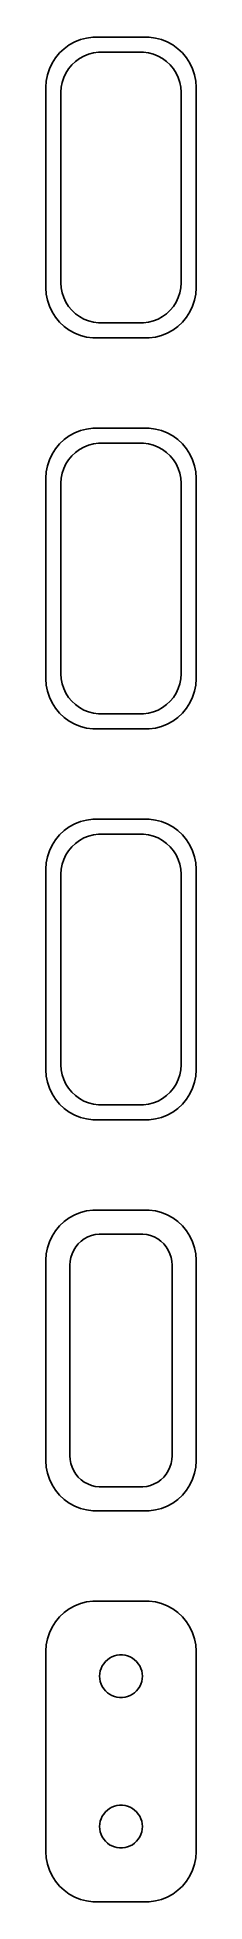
# Model space of a CAD drawing. Header units: metres. Extents: x -8 to 8, y 180 to 366.
import ezdxf

# ---------------------------------------------------------------- set-up
doc = ezdxf.new("R2010")
doc.units = ezdxf.units.M

msp = doc.modelspace()

# ---------------------------------------------------------------- linework, layer by layer
for p, q in [((-5.68712, 364.853), (-6.14484, 364.423)), ((-5.17912, 365.222), (-5.68712, 364.853)), ((-4.62889, 365.524), (-5.17912, 365.222)), ((-4.04507, 365.755), (-4.62889, 365.524)), ((-3.4369, 365.911), (-4.04507, 365.755)), ((-2.81395, 365.99), (-3.4369, 365.911)), ((2.81395, 365.99), (-2.81395, 365.99)), ((3.4369, 365.911), (2.81395, 365.99)), ((4.04507, 365.755), (3.4369, 365.911)), ((4.62889, 365.524), (4.04507, 365.755)), ((5.17912, 365.222), (4.62889, 365.524)), ((5.68712, 364.853), (5.17912, 365.222)), ((6.14484, 364.423), (5.68712, 364.853)), ((-7.14888, 362.841), (-7.34291, 362.243)), ((-6.88153, 363.409), (-7.14888, 362.841)), ((-6.54507, 363.939), (-6.88153, 363.409)), ((-6.14484, 364.423), (-6.54507, 363.939)), ((-5.50522, 362.427), (-5.23605, 362.851)), ((-5.23605, 362.851), (-4.91586, 363.238)), ((-4.91586, 363.238), (-4.54968, 363.582)), ((-4.54968, 363.582), (-4.1433, 363.877)), ((-4.1433, 363.877), (-3.70311, 364.119)), ((-3.70311, 364.119), (-3.23605, 364.304)), ((-3.23605, 364.304), (-2.74951, 364.429)), ((-2.74951, 364.429), (-2.25116, 364.492)), ((-2.25116, 364.492), (2.25116, 364.492)), ((2.25116, 364.492), (2.74951, 364.429)), ((2.74951, 364.429), (3.23605, 364.304)), ((3.23605, 364.304), (3.70311, 364.119)), ((3.70311, 364.119), (4.1433, 363.877)), ((4.1433, 363.877), (4.54968, 363.582)), ((4.54968, 363.582), (4.91586, 363.238)), ((4.91586, 363.238), (5.23605, 362.851)), ((5.23605, 362.851), (5.50522, 362.427)), ((6.54507, 363.939), (6.14484, 364.423)), ((6.88153, 363.409), (6.54507, 363.939)), ((7.14888, 362.841), (6.88153, 363.409)), ((7.34291, 362.243), (7.14888, 362.841)), ((-7.46057, 361.627), (-7.5, 361)), ((-7.5, 361), (-7.5, 341)), ((-7.34291, 362.243), (-7.46057, 361.627)), ((-6, 360.5), (-5.96844, 361.001)), ((-5.96844, 361.001), (-5.87433, 361.495)), ((-5.87433, 361.495), (-5.7191, 361.972)), ((-5.7191, 361.972), (-5.50522, 362.427)), ((5.50522, 362.427), (5.7191, 361.972)), ((5.7191, 361.972), (5.87433, 361.495)), ((5.87433, 361.495), (5.96844, 361.001)), ((5.96844, 361.001), (6, 360.5)), ((7.46057, 361.627), (7.34291, 362.243)), ((7.5, 361), (7.46057, 361.627)), ((7.5, 341), (7.5, 361)), ((-6, 341.5), (-6, 360.5)), ((6, 360.5), (6, 341.5)), ((-7.5, 341), (-7.46057, 340.373)), ((-7.46057, 340.373), (-7.34291, 339.757)), ((-5.96844, 340.999), (-6, 341.5)), ((-5.87433, 340.505), (-5.96844, 340.999)), ((-5.7191, 340.028), (-5.87433, 340.505)), ((5.87433, 340.505), (5.7191, 340.028)), ((5.96844, 340.999), (5.87433, 340.505)), ((6, 341.5), (5.96844, 340.999)), ((7.34291, 339.757), (7.46057, 340.373)), ((7.46057, 340.373), (7.5, 341)), ((-7.34291, 339.757), (-7.14888, 339.159)), ((-7.14888, 339.159), (-6.88153, 338.591)), ((-6.88153, 338.591), (-6.54507, 338.061)), ((-5.50522, 339.573), (-5.7191, 340.028)), ((-5.23605, 339.149), (-5.50522, 339.573)), ((-4.91586, 338.762), (-5.23605, 339.149)), ((-4.54968, 338.418), (-4.91586, 338.762)), ((4.91586, 338.762), (4.54968, 338.418)), ((5.23605, 339.149), (4.91586, 338.762)), ((5.50522, 339.573), (5.23605, 339.149)), ((5.7191, 340.028), (5.50522, 339.573)), ((6.54507, 338.061), (6.88153, 338.591)), ((6.88153, 338.591), (7.14888, 339.159)), ((7.14888, 339.159), (7.34291, 339.757)), ((-6.54507, 338.061), (-6.14484, 337.577)), ((-6.14484, 337.577), (-5.68712, 337.147)), ((-5.68712, 337.147), (-5.17912, 336.778)), ((-5.17912, 336.778), (-4.62889, 336.476)), ((-4.1433, 338.123), (-4.54968, 338.418)), ((-3.70311, 337.881), (-4.1433, 338.123)), ((-3.23605, 337.696), (-3.70311, 337.881)), ((-2.74951, 337.571), (-3.23605, 337.696)), ((-2.25116, 337.508), (-2.74951, 337.571)), ((2.25116, 337.508), (-2.25116, 337.508)), ((2.74951, 337.571), (2.25116, 337.508)), ((3.23605, 337.696), (2.74951, 337.571)), ((3.70311, 337.881), (3.23605, 337.696)), ((4.1433, 338.123), (3.70311, 337.881)), ((4.54968, 338.418), (4.1433, 338.123)), ((4.62889, 336.476), (5.17912, 336.778)), ((5.17912, 336.778), (5.68712, 337.147)), ((5.68712, 337.147), (6.14484, 337.577)), ((6.14484, 337.577), (6.54507, 338.061)), ((-4.62889, 336.476), (-4.04507, 336.245)), ((-4.04507, 336.245), (-3.4369, 336.089)), ((-3.4369, 336.089), (-2.81395, 336.01)), ((-2.81395, 336.01), (2.81395, 336.01)), ((2.81395, 336.01), (3.4369, 336.089)), ((3.4369, 336.089), (4.04507, 336.245)), ((4.04507, 336.245), (4.62889, 336.476)), ((-5.68712, 325.853), (-6.14484, 325.423)), ((-5.17912, 326.222), (-5.68712, 325.853)), ((-4.62889, 326.524), (-5.17912, 326.222)), ((-4.04507, 326.755), (-4.62889, 326.524)), ((-3.4369, 326.911), (-4.04507, 326.755)), ((-2.81395, 326.99), (-3.4369, 326.911)), ((2.81395, 326.99), (-2.81395, 326.99)), ((-2.74951, 325.429), (-2.25116, 325.492)), ((-2.25116, 325.492), (2.25116, 325.492)), ((2.25116, 325.492), (2.74951, 325.429)), ((3.4369, 326.911), (2.81395, 326.99)), ((4.04507, 326.755), (3.4369, 326.911)), ((4.62889, 326.524), (4.04507, 326.755)), ((5.17912, 326.222), (4.62889, 326.524)), ((5.68712, 325.853), (5.17912, 326.222)), ((6.14484, 325.423), (5.68712, 325.853)), ((-7.14888, 323.841), (-7.34291, 323.243)), ((-6.88153, 324.409), (-7.14888, 323.841)), ((-6.54507, 324.939), (-6.88153, 324.409)), ((-6.14484, 325.423), (-6.54507, 324.939)), ((-5.50522, 323.427), (-5.23605, 323.851)), ((-5.23605, 323.851), (-4.91586, 324.238)), ((-4.91586, 324.238), (-4.54968, 324.582)), ((-4.54968, 324.582), (-4.1433, 324.877)), ((-4.1433, 324.877), (-3.70311, 325.119)), ((-3.70311, 325.119), (-3.23605, 325.304)), ((-3.23605, 325.304), (-2.74951, 325.429)), ((2.74951, 325.429), (3.23605, 325.304)), ((3.23605, 325.304), (3.70311, 325.119)), ((3.70311, 325.119), (4.1433, 324.877)), ((4.1433, 324.877), (4.54968, 324.582)), ((4.54968, 324.582), (4.91586, 324.238)), ((4.91586, 324.238), (5.23605, 323.851)), ((5.23605, 323.851), (5.50522, 323.427)), ((6.54507, 324.939), (6.14484, 325.423)), ((6.88153, 324.409), (6.54507, 324.939)), ((7.14888, 323.841), (6.88153, 324.409)), ((7.34291, 323.243), (7.14888, 323.841)), ((-7.46057, 322.627), (-7.5, 322)), ((-7.5, 322), (-7.5, 302)), ((-7.34291, 323.243), (-7.46057, 322.627)), ((-6, 321.5), (-5.96844, 322.001)), ((-5.96844, 322.001), (-5.87433, 322.495)), ((-5.87433, 322.495), (-5.7191, 322.972)), ((-5.7191, 322.972), (-5.50522, 323.427)), ((5.50522, 323.427), (5.7191, 322.972)), ((5.7191, 322.972), (5.87433, 322.495)), ((5.87433, 322.495), (5.96844, 322.001)), ((5.96844, 322.001), (6, 321.5)), ((7.46057, 322.627), (7.34291, 323.243)), ((7.5, 322), (7.46057, 322.627)), ((7.5, 302), (7.5, 322)), ((-6, 302.5), (-6, 321.5)), ((6, 321.5), (6, 302.5)), ((-7.5, 302), (-7.46057, 301.373)), ((-7.46057, 301.373), (-7.34291, 300.757)), ((-5.96844, 301.999), (-6, 302.5)), ((-5.87433, 301.505), (-5.96844, 301.999)), ((-5.7191, 301.028), (-5.87433, 301.505)), ((5.87433, 301.505), (5.7191, 301.028)), ((5.96844, 301.999), (5.87433, 301.505)), ((6, 302.5), (5.96844, 301.999)), ((7.34291, 300.757), (7.46057, 301.373)), ((7.46057, 301.373), (7.5, 302)), ((-7.34291, 300.757), (-7.14888, 300.159)), ((-7.14888, 300.159), (-6.88153, 299.591)), ((-6.88153, 299.591), (-6.54507, 299.061)), ((-5.50522, 300.573), (-5.7191, 301.028)), ((-5.23605, 300.149), (-5.50522, 300.573)), ((-4.91586, 299.762), (-5.23605, 300.149)), ((-4.54968, 299.418), (-4.91586, 299.762)), ((4.91586, 299.762), (4.54968, 299.418)), ((5.23605, 300.149), (4.91586, 299.762)), ((5.50522, 300.573), (5.23605, 300.149)), ((5.7191, 301.028), (5.50522, 300.573)), ((6.54507, 299.061), (6.88153, 299.591)), ((6.88153, 299.591), (7.14888, 300.159)), ((7.14888, 300.159), (7.34291, 300.757)), ((-6.54507, 299.061), (-6.14484, 298.577)), ((-6.14484, 298.577), (-5.68712, 298.147)), ((-5.68712, 298.147), (-5.17912, 297.778)), ((-5.17912, 297.778), (-4.62889, 297.476)), ((-4.1433, 299.123), (-4.54968, 299.418)), ((-3.70311, 298.881), (-4.1433, 299.123)), ((-3.23605, 298.696), (-3.70311, 298.881)), ((-2.74951, 298.571), (-3.23605, 298.696)), ((-2.25116, 298.508), (-2.74951, 298.571)), ((2.25116, 298.508), (-2.25116, 298.508)), ((2.74951, 298.571), (2.25116, 298.508)), ((3.23605, 298.696), (2.74951, 298.571)), ((3.70311, 298.881), (3.23605, 298.696)), ((4.1433, 299.123), (3.70311, 298.881)), ((4.54968, 299.418), (4.1433, 299.123)), ((4.62889, 297.476), (5.17912, 297.778)), ((5.17912, 297.778), (5.68712, 298.147)), ((5.68712, 298.147), (6.14484, 298.577)), ((6.14484, 298.577), (6.54507, 299.061)), ((-4.62889, 297.476), (-4.04507, 297.245)), ((-4.04507, 297.245), (-3.4369, 297.089)), ((-3.4369, 297.089), (-2.81395, 297.01)), ((-2.81395, 297.01), (2.81395, 297.01)), ((2.81395, 297.01), (3.4369, 297.089)), ((3.4369, 297.089), (4.04507, 297.245)), ((4.04507, 297.245), (4.62889, 297.476)), ((-6.14484, 286.423), (-6.54507, 285.939)), ((-5.68712, 286.853), (-6.14484, 286.423)), ((-5.17912, 287.222), (-5.68712, 286.853)), ((-4.62889, 287.524), (-5.17912, 287.222)), ((-4.04507, 287.755), (-4.62889, 287.524)), ((-3.4369, 287.911), (-4.04507, 287.755)), ((-2.81395, 287.99), (-3.4369, 287.911)), ((-3.23605, 286.304), (-2.74951, 286.429)), ((2.81395, 287.99), (-2.81395, 287.99)), ((-2.74951, 286.429), (-2.25116, 286.492)), ((-2.25116, 286.492), (2.25116, 286.492)), ((2.25116, 286.492), (2.74951, 286.429)), ((2.74951, 286.429), (3.23605, 286.304)), ((3.4369, 287.911), (2.81395, 287.99)), ((4.04507, 287.755), (3.4369, 287.911)), ((4.62889, 287.524), (4.04507, 287.755)), ((5.17912, 287.222), (4.62889, 287.524)), ((5.68712, 286.853), (5.17912, 287.222)), ((6.14484, 286.423), (5.68712, 286.853)), ((6.54507, 285.939), (6.14484, 286.423)), ((-7.14888, 284.841), (-7.34291, 284.243)), ((-6.88153, 285.409), (-7.14888, 284.841)), ((-6.54507, 285.939), (-6.88153, 285.409)), ((-5.50522, 284.427), (-5.23605, 284.851)), ((-5.23605, 284.851), (-4.91586, 285.238)), ((-4.91586, 285.238), (-4.54968, 285.582)), ((-4.54968, 285.582), (-4.1433, 285.877)), ((-4.1433, 285.877), (-3.70311, 286.119)), ((-3.70311, 286.119), (-3.23605, 286.304)), ((3.23605, 286.304), (3.70311, 286.119)), ((3.70311, 286.119), (4.1433, 285.877)), ((4.1433, 285.877), (4.54968, 285.582)), ((4.54968, 285.582), (4.91586, 285.238)), ((4.91586, 285.238), (5.23605, 284.851)), ((5.23605, 284.851), (5.50522, 284.427)), ((6.88153, 285.409), (6.54507, 285.939)), ((7.14888, 284.841), (6.88153, 285.409)), ((7.34291, 284.243), (7.14888, 284.841)), ((-7.46057, 283.627), (-7.5, 283)), ((-7.5, 283), (-7.5, 263)), ((-7.34291, 284.243), (-7.46057, 283.627)), ((-6, 282.5), (-5.96844, 283.001)), ((-5.96844, 283.001), (-5.87433, 283.495)), ((-5.87433, 283.495), (-5.7191, 283.972)), ((-5.7191, 283.972), (-5.50522, 284.427)), ((5.50522, 284.427), (5.7191, 283.972)), ((5.7191, 283.972), (5.87433, 283.495)), ((5.87433, 283.495), (5.96844, 283.001)), ((5.96844, 283.001), (6, 282.5)), ((7.46057, 283.627), (7.34291, 284.243)), ((7.5, 283), (7.46057, 283.627)), ((7.5, 263), (7.5, 283)), ((-6, 263.5), (-6, 282.5)), ((6, 282.5), (6, 263.5)), ((-7.5, 263), (-7.46057, 262.373)), ((-7.46057, 262.373), (-7.34291, 261.757)), ((-5.96844, 262.999), (-6, 263.5)), ((-5.87433, 262.505), (-5.96844, 262.999)), ((-5.7191, 262.028), (-5.87433, 262.505)), ((5.87433, 262.505), (5.7191, 262.028)), ((5.96844, 262.999), (5.87433, 262.505)), ((6, 263.5), (5.96844, 262.999)), ((7.34291, 261.757), (7.46057, 262.373)), ((7.46057, 262.373), (7.5, 263)), ((-7.34291, 261.757), (-7.14888, 261.159)), ((-7.14888, 261.159), (-6.88153, 260.591)), ((-6.88153, 260.591), (-6.54507, 260.061)), ((-5.50522, 261.573), (-5.7191, 262.028)), ((-5.23605, 261.149), (-5.50522, 261.573)), ((-4.91586, 260.762), (-5.23605, 261.149)), ((-4.54968, 260.418), (-4.91586, 260.762)), ((-4.1433, 260.123), (-4.54968, 260.418)), ((4.54968, 260.418), (4.1433, 260.123)), ((4.91586, 260.762), (4.54968, 260.418)), ((5.23605, 261.149), (4.91586, 260.762)), ((5.50522, 261.573), (5.23605, 261.149)), ((5.7191, 262.028), (5.50522, 261.573)), ((6.54507, 260.061), (6.88153, 260.591)), ((6.88153, 260.591), (7.14888, 261.159)), ((7.14888, 261.159), (7.34291, 261.757)), ((-6.54507, 260.061), (-6.14484, 259.577)), ((-6.14484, 259.577), (-5.68712, 259.147)), ((-5.68712, 259.147), (-5.17912, 258.778)), ((-5.17912, 258.778), (-4.62889, 258.476)), ((-3.70311, 259.881), (-4.1433, 260.123)), ((-3.23605, 259.696), (-3.70311, 259.881)), ((-2.74951, 259.571), (-3.23605, 259.696)), ((-2.25116, 259.508), (-2.74951, 259.571)), ((2.25116, 259.508), (-2.25116, 259.508)), ((2.74951, 259.571), (2.25116, 259.508)), ((3.23605, 259.696), (2.74951, 259.571)), ((3.70311, 259.881), (3.23605, 259.696)), ((4.1433, 260.123), (3.70311, 259.881)), ((4.62889, 258.476), (5.17912, 258.778)), ((5.17912, 258.778), (5.68712, 259.147)), ((5.68712, 259.147), (6.14484, 259.577)), ((6.14484, 259.577), (6.54507, 260.061)), ((-4.62889, 258.476), (-4.04507, 258.245)), ((-4.04507, 258.245), (-3.4369, 258.089)), ((-3.4369, 258.089), (-2.81395, 258.01)), ((-2.81395, 258.01), (2.81395, 258.01)), ((2.81395, 258.01), (3.4369, 258.089)), ((3.4369, 258.089), (4.04507, 258.245)), ((4.04507, 258.245), (4.62889, 258.476)), ((-6.14484, 247.423), (-6.54507, 246.939)), ((-5.68712, 247.853), (-6.14484, 247.423)), ((-5.17912, 248.222), (-5.68712, 247.853)), ((-4.62889, 248.524), (-5.17912, 248.222)), ((-4.04507, 248.755), (-4.62889, 248.524)), ((-3.4369, 248.911), (-4.04507, 248.755)), ((-2.81395, 248.99), (-3.4369, 248.911)), ((2.81395, 248.99), (-2.81395, 248.99)), ((3.4369, 248.911), (2.81395, 248.99)), ((4.04507, 248.755), (3.4369, 248.911)), ((4.62889, 248.524), (4.04507, 248.755)), ((5.17912, 248.222), (4.62889, 248.524)), ((5.68712, 247.853), (5.17912, 248.222)), ((6.14484, 247.423), (5.68712, 247.853)), ((6.54507, 246.939), (6.14484, 247.423)), ((-7.14888, 245.841), (-7.34291, 245.243)), ((-6.88153, 246.409), (-7.14888, 245.841)), ((-6.54507, 246.939), (-6.88153, 246.409)), ((-4.5184, 245.33), (-4.26921, 245.631)), ((-4.26921, 245.631), (-3.98424, 245.899)), ((-3.98424, 245.899), (-3.66798, 246.128)), ((-3.66798, 246.128), (-3.32541, 246.317)), ((-3.32541, 246.317), (-2.96194, 246.461)), ((-2.96194, 246.461), (-2.5833, 246.558)), ((-2.5833, 246.558), (-2.19545, 246.607)), ((-2.19545, 246.607), (2.19545, 246.607)), ((2.19545, 246.607), (2.5833, 246.558)), ((2.5833, 246.558), (2.96194, 246.461)), ((2.96194, 246.461), (3.32541, 246.317)), ((3.32541, 246.317), (3.66798, 246.128)), ((3.66798, 246.128), (3.98424, 245.899)), ((3.98424, 245.899), (4.26921, 245.631)), ((4.26921, 245.631), (4.5184, 245.33)), ((6.88153, 246.409), (6.54507, 246.939)), ((7.14888, 245.841), (6.88153, 246.409)), ((7.34291, 245.243), (7.14888, 245.841)), ((-7.46057, 244.627), (-7.5, 244)), ((-7.5, 244), (-7.5, 224)), ((-7.34291, 245.243), (-7.46057, 244.627)), ((-5.11292, 243.5), (-5.08836, 243.89)), ((-5.08836, 243.89), (-5.01512, 244.274)), ((-5.01512, 244.274), (-4.89432, 244.646)), ((-4.89432, 244.646), (-4.72786, 245)), ((-4.72786, 245), (-4.5184, 245.33)), ((4.5184, 245.33), (4.72786, 245)), ((4.72786, 245), (4.89432, 244.646)), ((4.89432, 244.646), (5.01512, 244.274)), ((5.01512, 244.274), (5.08836, 243.89)), ((5.08836, 243.89), (5.11292, 243.5)), ((7.46057, 244.627), (7.34291, 245.243)), ((7.5, 244), (7.46057, 244.627)), ((7.5, 224), (7.5, 244)), ((-5.11292, 224.5), (-5.11292, 243.5)), ((5.11292, 243.5), (5.11292, 224.5)), ((-7.5, 224), (-7.46057, 223.373)), ((-7.46057, 223.373), (-7.34291, 222.757)), ((-5.08836, 224.11), (-5.11292, 224.5)), ((-5.01512, 223.726), (-5.08836, 224.11)), ((-4.89432, 223.354), (-5.01512, 223.726)), ((-4.72786, 223), (-4.89432, 223.354)), ((4.89432, 223.354), (4.72786, 223)), ((5.01512, 223.726), (4.89432, 223.354)), ((5.08836, 224.11), (5.01512, 223.726)), ((5.11292, 224.5), (5.08836, 224.11)), ((7.34291, 222.757), (7.46057, 223.373)), ((7.46057, 223.373), (7.5, 224)), ((-7.34291, 222.757), (-7.14888, 222.159)), ((-7.14888, 222.159), (-6.88153, 221.591)), ((-6.88153, 221.591), (-6.54507, 221.061)), ((-4.5184, 222.67), (-4.72786, 223)), ((-4.26921, 222.369), (-4.5184, 222.67)), ((-3.98424, 222.101), (-4.26921, 222.369)), ((-3.66798, 221.872), (-3.98424, 222.101)), ((-3.32541, 221.683), (-3.66798, 221.872)), ((-2.96194, 221.539), (-3.32541, 221.683)), ((-2.5833, 221.442), (-2.96194, 221.539)), ((-2.19545, 221.393), (-2.5833, 221.442)), ((2.19545, 221.393), (-2.19545, 221.393)), ((2.5833, 221.442), (2.19545, 221.393)), ((2.96194, 221.539), (2.5833, 221.442)), ((3.32541, 221.683), (2.96194, 221.539)), ((3.66798, 221.872), (3.32541, 221.683)), ((3.98424, 222.101), (3.66798, 221.872)), ((4.26921, 222.369), (3.98424, 222.101)), ((4.5184, 222.67), (4.26921, 222.369)), ((4.72786, 223), (4.5184, 222.67)), ((6.54507, 221.061), (6.88153, 221.591)), ((6.88153, 221.591), (7.14888, 222.159)), ((7.14888, 222.159), (7.34291, 222.757)), ((-6.54507, 221.061), (-6.14484, 220.577)), ((-6.14484, 220.577), (-5.68712, 220.147)), ((-5.68712, 220.147), (-5.17912, 219.778)), ((-5.17912, 219.778), (-4.62889, 219.476)), ((-4.62889, 219.476), (-4.04507, 219.245)), ((4.04507, 219.245), (4.62889, 219.476)), ((4.62889, 219.476), (5.17912, 219.778)), ((5.17912, 219.778), (5.68712, 220.147)), ((5.68712, 220.147), (6.14484, 220.577)), ((6.14484, 220.577), (6.54507, 221.061)), ((-4.04507, 219.245), (-3.4369, 219.089)), ((-3.4369, 219.089), (-2.81395, 219.01)), ((-2.81395, 219.01), (2.81395, 219.01)), ((2.81395, 219.01), (3.4369, 219.089)), ((3.4369, 219.089), (4.04507, 219.245)), ((-6.14484, 208.423), (-6.54507, 207.939)), ((-5.68712, 208.853), (-6.14484, 208.423)), ((-5.17912, 209.222), (-5.68712, 208.853)), ((-4.62889, 209.524), (-5.17912, 209.222)), ((-4.04507, 209.755), (-4.62889, 209.524)), ((-3.4369, 209.911), (-4.04507, 209.755)), ((-2.81395, 209.99), (-3.4369, 209.911)), ((2.81395, 209.99), (-2.81395, 209.99)), ((3.4369, 209.911), (2.81395, 209.99)), ((4.04507, 209.755), (3.4369, 209.911)), ((4.62889, 209.524), (4.04507, 209.755)), ((5.17912, 209.222), (4.62889, 209.524)), ((5.68712, 208.853), (5.17912, 209.222)), ((6.14484, 208.423), (5.68712, 208.853)), ((6.54507, 207.939), (6.14484, 208.423)), ((-7.14888, 206.841), (-7.34291, 206.243)), ((-6.88153, 207.409), (-7.14888, 206.841)), ((-6.54507, 207.939), (-6.88153, 207.409)), ((6.88153, 207.409), (6.54507, 207.939)), ((7.14888, 206.841), (6.88153, 207.409)), ((7.34291, 206.243), (7.14888, 206.841)), ((-7.46057, 205.627), (-7.5, 205)), ((-7.5, 205), (-7.5, 185)), ((-7.34291, 206.243), (-7.46057, 205.627)), ((-0.659836, 204.531), (-0.400101, 204.597)), ((-0.400101, 204.597), (-0.134064, 204.631)), ((-0.134064, 204.631), (0.134064, 204.631)), ((0.134064, 204.631), (0.400101, 204.597)), ((0.400101, 204.597), (0.659836, 204.531)), ((7.46057, 205.627), (7.34291, 206.243)), ((7.5, 205), (7.46057, 205.627)), ((7.5, 185), (7.5, 205)), ((-2.13528, 202.5), (-2.11845, 202.768)), ((-2.11845, 202.768), (-2.06821, 203.031)), ((-2.06821, 203.031), (-1.98534, 203.286)), ((-1.98534, 203.286), (-1.87117, 203.529)), ((-1.87117, 203.529), (-1.72748, 203.755)), ((-1.72748, 203.755), (-1.55655, 203.962)), ((-1.55655, 203.962), (-1.36108, 204.145)), ((-1.36108, 204.145), (-1.14413, 204.303)), ((-1.14413, 204.303), (-0.909149, 204.432)), ((-0.909149, 204.432), (-0.659836, 204.531)), ((0.659836, 204.531), (0.909149, 204.432)), ((0.909149, 204.432), (1.14413, 204.303)), ((1.14413, 204.303), (1.36108, 204.145)), ((1.36108, 204.145), (1.55655, 203.962)), ((1.55655, 203.962), (1.72748, 203.755)), ((1.72748, 203.755), (1.87117, 203.529)), ((1.87117, 203.529), (1.98534, 203.286)), ((1.98534, 203.286), (2.06821, 203.031)), ((2.06821, 203.031), (2.11845, 202.768)), ((2.11845, 202.768), (2.13528, 202.5)), ((-2.11845, 202.232), (-2.13528, 202.5)), ((-2.06821, 201.969), (-2.11845, 202.232)), ((-1.98534, 201.714), (-2.06821, 201.969)), ((-1.87117, 201.471), (-1.98534, 201.714)), ((-1.72748, 201.245), (-1.87117, 201.471)), ((-1.55655, 201.038), (-1.72748, 201.245)), ((-1.36108, 200.855), (-1.55655, 201.038)), ((1.55655, 201.038), (1.36108, 200.855)), ((1.72748, 201.245), (1.55655, 201.038)), ((1.87117, 201.471), (1.72748, 201.245)), ((1.98534, 201.714), (1.87117, 201.471)), ((2.06821, 201.969), (1.98534, 201.714)), ((2.11845, 202.232), (2.06821, 201.969)), ((2.13528, 202.5), (2.11845, 202.232)), ((-1.14413, 200.697), (-1.36108, 200.855)), ((-0.909149, 200.568), (-1.14413, 200.697)), ((-0.659836, 200.469), (-0.909149, 200.568)), ((-0.400101, 200.403), (-0.659836, 200.469)), ((-0.134064, 200.369), (-0.400101, 200.403)), ((0.134064, 200.369), (-0.134064, 200.369)), ((0.400101, 200.403), (0.134064, 200.369)), ((0.659836, 200.469), (0.400101, 200.403)), ((0.909149, 200.568), (0.659836, 200.469)), ((1.14413, 200.697), (0.909149, 200.568)), ((1.36108, 200.855), (1.14413, 200.697)), ((-2.11845, 187.768), (-2.06821, 188.031)), ((-2.06821, 188.031), (-1.98534, 188.286)), ((-1.98534, 188.286), (-1.87117, 188.529)), ((-1.87117, 188.529), (-1.72748, 188.755)), ((-1.72748, 188.755), (-1.55655, 188.962)), ((-1.55655, 188.962), (-1.36108, 189.145)), ((-1.36108, 189.145), (-1.14413, 189.303)), ((-1.14413, 189.303), (-0.909149, 189.432)), ((-0.909149, 189.432), (-0.659836, 189.531)), ((-0.659836, 189.531), (-0.400101, 189.597)), ((-0.400101, 189.597), (-0.134064, 189.631)), ((-0.134064, 189.631), (0.134064, 189.631)), ((0.134064, 189.631), (0.400101, 189.597)), ((0.400101, 189.597), (0.659836, 189.531)), ((0.659836, 189.531), (0.909149, 189.432)), ((0.909149, 189.432), (1.14413, 189.303)), ((1.14413, 189.303), (1.36108, 189.145)), ((1.36108, 189.145), (1.55655, 188.962)), ((1.55655, 188.962), (1.72748, 188.755)), ((1.72748, 188.755), (1.87117, 188.529)), ((1.87117, 188.529), (1.98534, 188.286)), ((1.98534, 188.286), (2.06821, 188.031)), ((2.06821, 188.031), (2.11845, 187.768)), ((-2.13528, 187.5), (-2.11845, 187.768)), ((-2.11845, 187.232), (-2.13528, 187.5)), ((-2.06821, 186.969), (-2.11845, 187.232)), ((-1.98534, 186.714), (-2.06821, 186.969)), ((-1.87117, 186.471), (-1.98534, 186.714)), ((-1.72748, 186.245), (-1.87117, 186.471)), ((-1.55655, 186.038), (-1.72748, 186.245)), ((-1.36108, 185.855), (-1.55655, 186.038)), ((1.55655, 186.038), (1.36108, 185.855)), ((1.72748, 186.245), (1.55655, 186.038)), ((1.87117, 186.471), (1.72748, 186.245)), ((1.98534, 186.714), (1.87117, 186.471)), ((2.06821, 186.969), (1.98534, 186.714)), ((2.11845, 187.232), (2.06821, 186.969)), ((2.11845, 187.768), (2.13528, 187.5)), ((2.13528, 187.5), (2.11845, 187.232)), ((-7.5, 185), (-7.46057, 184.373)), ((-7.46057, 184.373), (-7.34291, 183.757)), ((-1.14413, 185.697), (-1.36108, 185.855)), ((-0.909149, 185.568), (-1.14413, 185.697)), ((-0.659836, 185.469), (-0.909149, 185.568)), ((-0.400101, 185.403), (-0.659836, 185.469)), ((-0.134064, 185.369), (-0.400101, 185.403)), ((0.134064, 185.369), (-0.134064, 185.369)), ((0.400101, 185.403), (0.134064, 185.369)), ((0.659836, 185.469), (0.400101, 185.403)), ((0.909149, 185.568), (0.659836, 185.469)), ((1.14413, 185.697), (0.909149, 185.568)), ((1.36108, 185.855), (1.14413, 185.697)), ((7.34291, 183.757), (7.46057, 184.373)), ((7.46057, 184.373), (7.5, 185)), ((-7.34291, 183.757), (-7.14888, 183.159)), ((-7.14888, 183.159), (-6.88153, 182.591)), ((-6.88153, 182.591), (-6.54507, 182.061)), ((6.54507, 182.061), (6.88153, 182.591)), ((6.88153, 182.591), (7.14888, 183.159)), ((7.14888, 183.159), (7.34291, 183.757)), ((-6.54507, 182.061), (-6.14484, 181.577)), ((-6.14484, 181.577), (-5.68712, 181.147)), ((-5.68712, 181.147), (-5.17912, 180.778)), ((-5.17912, 180.778), (-4.62889, 180.476)), ((-4.62889, 180.476), (-4.04507, 180.245)), ((4.04507, 180.245), (4.62889, 180.476)), ((4.62889, 180.476), (5.17912, 180.778)), ((5.17912, 180.778), (5.68712, 181.147)), ((5.68712, 181.147), (6.14484, 181.577)), ((6.14484, 181.577), (6.54507, 182.061)), ((-4.04507, 180.245), (-3.4369, 180.089)), ((-3.4369, 180.089), (-2.81395, 180.01)), ((-2.81395, 180.01), (2.81395, 180.01)), ((2.81395, 180.01), (3.4369, 180.089)), ((3.4369, 180.089), (4.04507, 180.245))]:
    msp.add_line(p, q)

doc.saveas('drawing.dxf')
